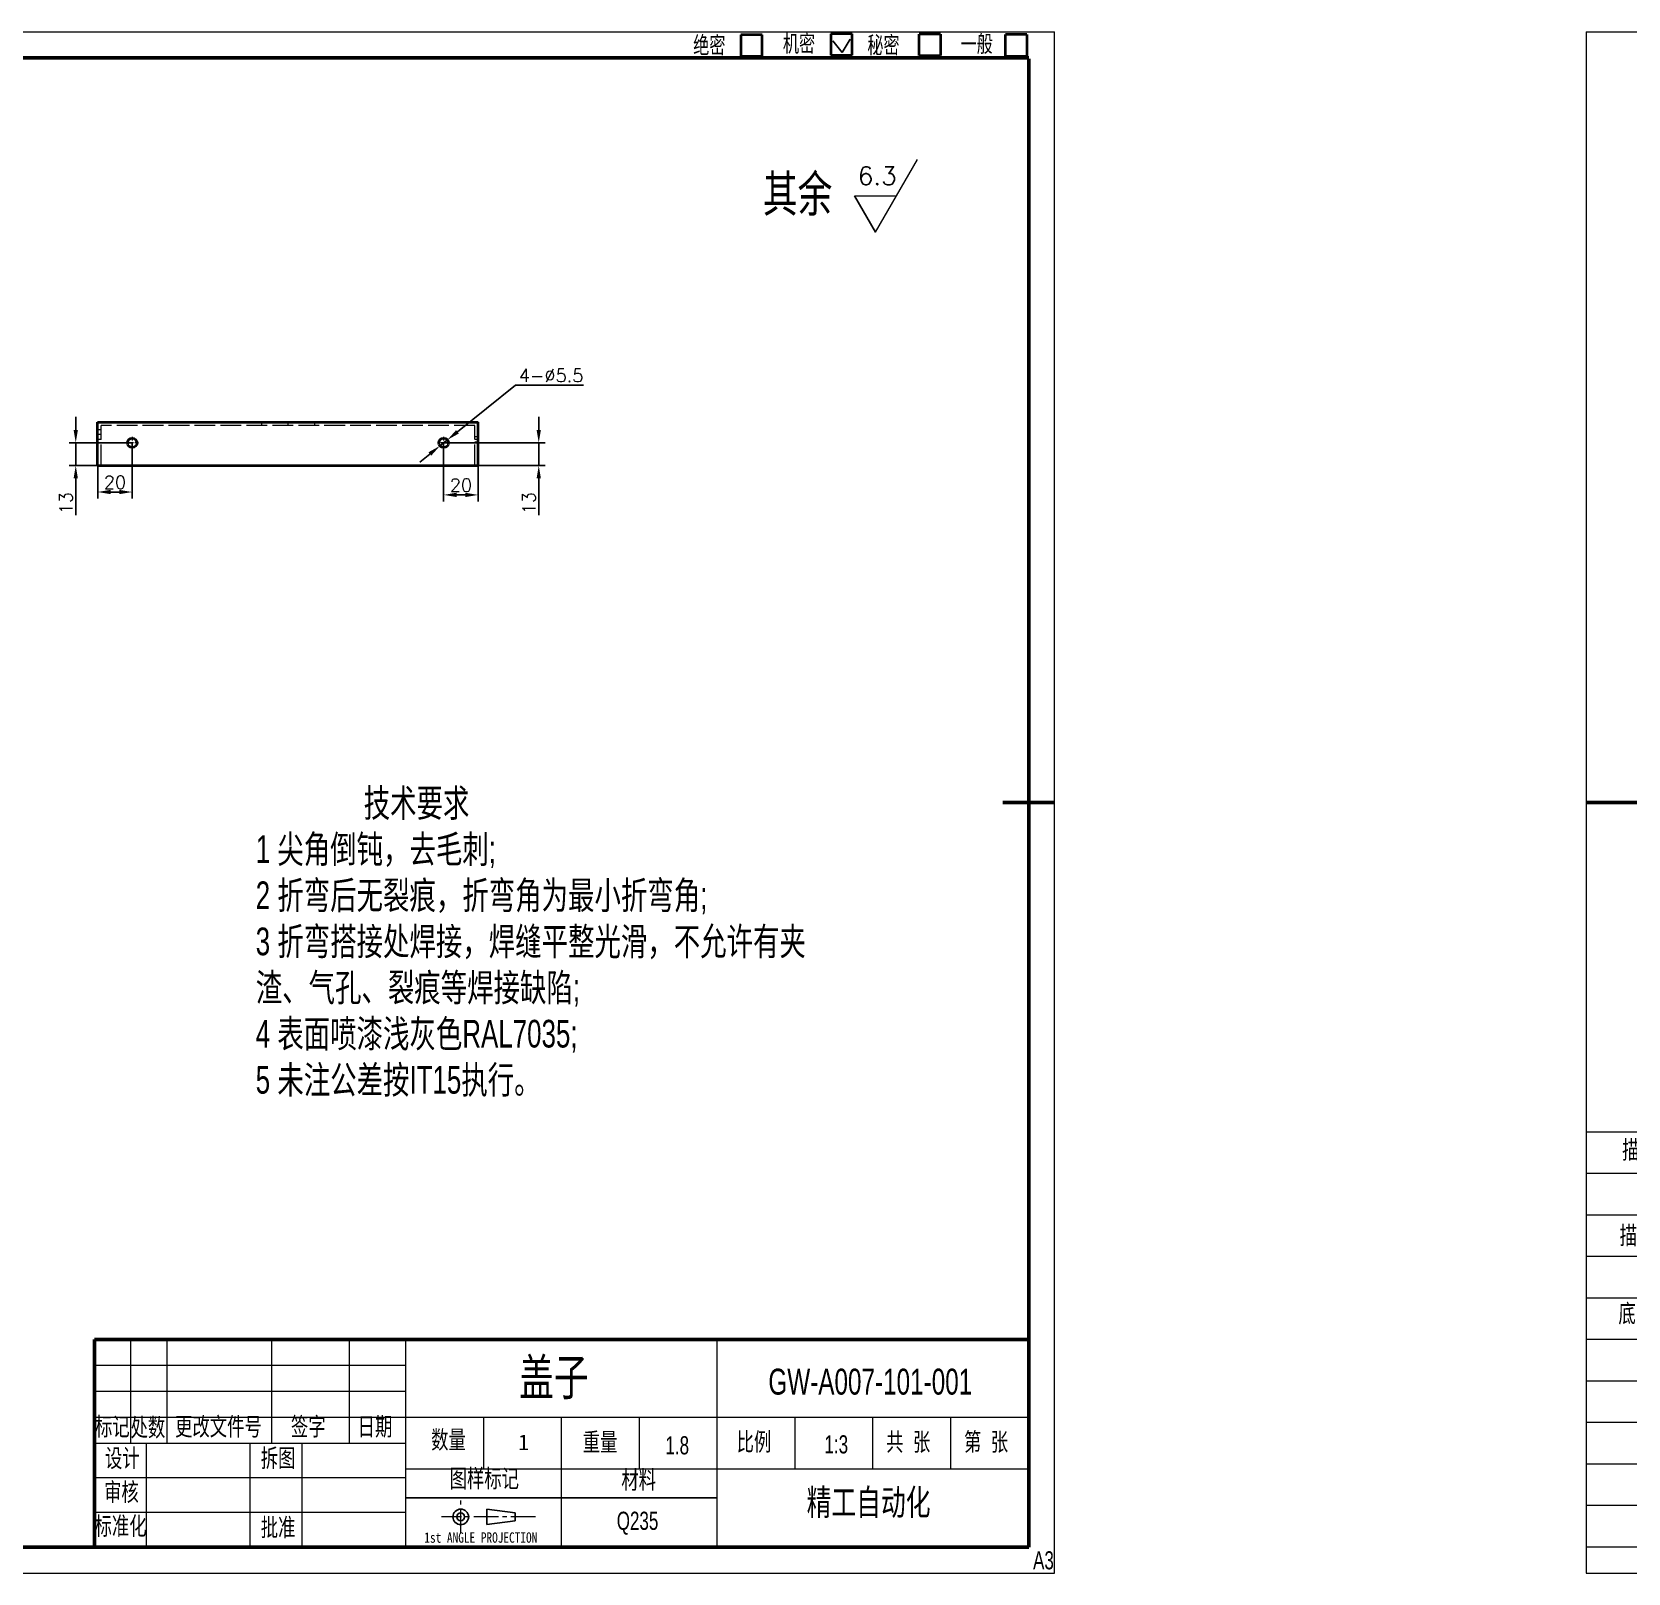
# Model space of a CAD drawing. Header units: millimetres. Extents: x -13336 to 61423, y -27528 to -3175.
# Drawn here: x -12667 to -11744, y -6843 to -5952 of the extents above; entities that cross this region are included whole.
import ezdxf
from ezdxf.enums import TextEntityAlignment as Align

# ---------------------------------------------------------------- set-up
doc = ezdxf.new("R2010")
doc.units = ezdxf.units.MM
for name, pattern in [('CENTER2', [28.575, 19.05, -3.175, 3.175, -3.175]), ('DASHDOT', [18.5, 12, -3, 0.5, -3]), ('DASHED', [15, 12, -3])]:
    doc.linetypes.add(name, pattern=pattern)
for name, color, linetype, lineweight in [('09图框', 4, 'Continuous', 15), ('中心线', 1, 'CENTER2', 15), ('剖面线', 6, 'Continuous', 15), ('图框', 4, 'Continuous', 15), ('文字', 3, 'Continuous', 15), ('细实线', 7, 'Continuous', 15), ('轮廓线', 7, 'Continuous', 50)]:
    doc.layers.add(name, color=color, linetype=linetype, lineweight=lineweight)
doc.layers.add('DIM', color=2, linetype='Continuous')
doc.layers.add('标注', color=3, linetype='Continuous')
doc.styles.add('ACGBTS', font='isocp.shx', dxfattribs={"height": 1, "bigfont": 'gbcbig.shx'})
doc.styles.get("Standard").update_dxf_attribs({"font": 'txt', "bigfont": 'gbcbig.shx'})
doc.styles.add('宋体', font='', dxfattribs={"width": 0.8})
doc.styles.add('汉字 5号', font='FSGB2312.ttf', dxfattribs={"width": 0.7, "height": 5})
doc.styles.add('汉字3.5号', font='FSGB2312.ttf', dxfattribs={"width": 0.7, "height": 3.5})
doc.styles.add('汉字7号', font='', dxfattribs={"width": 0.7, "height": 7})
doc.styles.get('宋体').set_extended_font_data('SimSun')
doc.styles.get('汉字7号').set_extended_font_data('SimSun')
doc.dimstyles.new('1：3', dxfattribs={"dimscale": 3, "dimtxt": 2.5, "dimasz": 2.5, "dimexe": 1.25, "dimexo": 0, "dimtad": 1, "dimdsep": 46, "dimtxsty": 'Standard', "dimcen": 2.5, "dimclrd": 3, "dimclre": 3, "dimclrt": 1, "dimadec": 0, "dimazin": 0, "dimtfac": 1, "dimtmove": 0, "dimatfit": 3, "dimfxl": 0, "dimarcsym": 0})
doc.dimstyles.new('1：3$3', dxfattribs={"dimscale": 3, "dimtxt": 2.5, "dimasz": 2.5, "dimexe": 1.25, "dimexo": 0, "dimtad": 1, "dimtoh": 1, "dimdsep": 46, "dimtxsty": 'Standard', "dimcen": 2.5, "dimclrd": 3, "dimclre": 3, "dimclrt": 1, "dimadec": 0, "dimazin": 0, "dimtfac": 1, "dimtmove": 0, "dimatfit": 3, "dimfxl": 0, "dimarcsym": 0})

# ---------------------------------------------------------------- blocks, each defined once
blk = doc.blocks.new('A3图框')
at = {"layer": '09图框', "linetype": 'ByBlock', "lineweight": 15}
for p, q in [((66985.19, 10662.44), (66985.19, 10365.44)), ((67405.19, 10365.44), (67405.19, 10662.44))]:
    blk.add_line(p, q, dxfattribs=at)
at = {"layer": '09图框', "linetype": 'Continuous', "lineweight": 15}
for p, q in [((66985.19, 10662.44), (67405.19, 10662.44)), ((66985.19, 10365.44), (67405.19, 10365.44))]:
    blk.add_line(p, q, dxfattribs=at)
at = {"layer": 'DIM'}
blk.add_line((67340.19, 10379.94), (67280.19, 10379.94), dxfattribs=at)
at = {"layer": 'DIM', "ltscale": 20}
for p, q in [((67295.75, 10374.78), (67295.75, 10377.78)), ((67301.25, 10377.03), (67295.75, 10377.78)), ((67301.25, 10375.53), (67295.75, 10374.78)), ((67301.25, 10375.53), (67301.25, 10377.03))]:
    blk.add_line(p, q, dxfattribs=at)
for radius in [1.5, 0.75]:
    blk.add_circle((67290.75, 10376.28), radius, dxfattribs=at)
at = {"layer": '中心线', "color": 7, "linetype": 'Continuous', "lineweight": 50}
for p, q in [((67010.19, 10657.44), (67400.19, 10657.44)), ((67010.19, 10645.44), (67070.19, 10645.44)), ((67400.19, 10370.44), (67010.19, 10370.44))]:
    blk.add_line(p, q, dxfattribs=at)
at = {"layer": '中心线', "linetype": 'CENTER2', "lineweight": 18, "ltscale": 0.25}
for p, q in [((67290.75, 10373.11), (67290.75, 10379.44)), ((67305.17, 10376.28), (67287.07, 10376.27))]:
    blk.add_line(p, q, dxfattribs=at)
at = {"layer": '细实线', "color": 2, "linetype": 'Continuous', "lineweight": 15}
for p, q in [((67010.19, 10450.44), (66985.19, 10450.44)), ((67010.19, 10442.44), (66985.19, 10442.44)), ((67010.19, 10434.44), (66985.19, 10434.44)), ((67010.19, 10426.44), (66985.19, 10426.44)), ((67010.19, 10418.44), (66985.19, 10418.44)), ((67010.19, 10410.44), (66985.19, 10410.44)), ((67280.19, 10405.44), (67220.19, 10405.44)), ((67010.19, 10402.44), (66985.19, 10402.44)), ((67280.19, 10400.44), (67220.19, 10400.44)), ((67010.19, 10394.44), (66985.19, 10394.44)), ((67400.19, 10395.44), (67220.19, 10395.44)), ((67280.19, 10390.44), (67220.19, 10390.44)), ((67010.19, 10386.44), (66985.19, 10386.44)), ((67280.19, 10383.78), (67220.19, 10383.78)), ((67400.19, 10385.44), (67280.19, 10385.44)), ((67010.19, 10378.44), (66985.19, 10378.44)), ((67280.19, 10377.11), (67220.19, 10377.11)), ((67010.19, 10370.44), (66985.19, 10370.44))]:
    blk.add_line(p, q, dxfattribs=at)
at = {"layer": '细实线', "color": 2, "linetype": 'ByBlock', "lineweight": 15}
for p, q in [((67227.19, 10390.44), (67227.19, 10410.44)), ((67234.19, 10390.44), (67234.19, 10410.44)), ((67254.33, 10390.44), (67254.33, 10410.44)), ((67269.33, 10390.44), (67269.33, 10410.44)), ((67280.19, 10370.44), (67280.19, 10410.44)), ((67340.19, 10370.44), (67340.19, 10410.44)), ((67295.19, 10385.44), (67295.19, 10395.44)), ((67310.19, 10370.44), (67310.19, 10395.44)), ((67325.19, 10385.44), (67325.19, 10395.44)), ((67355.19, 10385.44), (67355.19, 10395.44)), ((67370.19, 10385.44), (67370.19, 10395.44)), ((67385.19, 10385.44), (67385.19, 10395.44)), ((67230.19, 10370.44), (67230.19, 10390.44)), ((67250.19, 10370.44), (67250.19, 10390.44)), ((67260.19, 10370.44), (67260.19, 10390.44))]:
    blk.add_line(p, q, dxfattribs=at)
at = {"layer": '轮廓线'}
for p, q in [((67195.19, 10662.44), (67195.19, 10652.44)), ((66985.19, 10513.94), (67020.27, 10513.94)), ((67405.19, 10513.94), (67395.19, 10513.94))]:
    blk.add_line(p, q, dxfattribs=at)
at = {"layer": '轮廓线', "color": 7, "linetype": 'ByBlock', "lineweight": 50}
for p, q in [((67010.19, 10370.44), (67010.19, 10657.44)), ((67070.19, 10645.44), (67070.19, 10657.44)), ((67400.19, 10370.44), (67400.19, 10657.27)), ((67220.19, 10370.44), (67220.19, 10410.44))]:
    blk.add_line(p, q, dxfattribs=at)
at = {"layer": '轮廓线', "linetype": 'Continuous', "lineweight": 50}
blk.add_line((67400.19, 10410.44), (67220.19, 10410.44), dxfattribs=at)
at = {"layer": '中心线', "lineweight": 15, "attachment_point": 1}
for s, insert, char_height, width, style in [('{\\C4;描 图}', (66992.13, 10448.77), 3.5, 25, '汉字3.5号'), ('{\\C4;描 校}', (66991.65, 10432.29), 3.5, 25, '汉字3.5号'), ('{\\C4;底图号}', (66991.41, 10417.24), 3.5, 25, '汉字3.5号'), ('{\\C4;标记}', (67220.28, 10395.43), 3.5, 7.1413, '汉字3.5号'), ('{\\C4;处数}', (67227.14, 10395.28), 3.5, 7.1413, '汉字3.5号'), ('{\\C4;更改文件号}', (67235.71, 10395.43), 3.5, 19.9957, '汉字3.5号'), ('{\\C4;签字}', (67258.04, 10395.44), 3.5, 14.8572, '汉字3.5号'), ('{\\C4;日期}', (67270.9, 10395.44), 3.5, 11, '汉字3.5号'), ('{\\C4;重量}', (67314.26, 10392.46), 3.5, 10, '汉字3.5号'), ('{\\C4;比例}', (67343.91, 10392.5), 3.5, 15, '汉字3.5号'), ('{\\C4;共  张}', (67372.73, 10392.5), 3.5, 15, '汉字3.5号'), ('{\\C4;第  张}', (67387.73, 10392.5), 3.5, 15, '汉字3.5号'), ('{\\C4;设计}', (67222.21, 10389.35), 3.5, 19.9958, '汉字3.5号'), ('{\\C4;拆图}', (67252.21, 10389.35), 3.5, 19.9958, '汉字3.5号'), ('{\\C4;审核}', (67222.03, 10382.83), 3.5, 19.9958, '汉字3.5号'), ('{\\C4;图样标记}', (67288.61, 10385.43), 3.5, 20, '汉字3.5号'), ('{\\C4;精工自动化}', (67357.41, 10381.6), 5, 60, '汉字 5号'), ('{\\C4;标准化}', (67220.2, 10376.28), 3.5, 19.9958, '汉字3.5号'), ('{\\C4;批准}', (67252.21, 10376.02), 3.5, 19.9958, '汉字3.5号')]:
    blk.add_mtext(s, dxfattribs=dict(at, insert=insert, char_height=char_height, width=width, style=style))
at = {"layer": '图框', "color": 4, "lineweight": 18, "style": '宋体', "width": 0.8}
blk.add_text('1st ANGLE PROJECTION', height=2, dxfattribs=at).set_placement((67283.74, 10371.29))
at = {"layer": '轮廓线', "lineweight": 15, "char_height": 3.5, "attachment_point": 1, "style": '汉字3.5号'}
for s, insert, width in [('{\\C4;数量}', (67285.05, 10392.91), 10), ('{\\C4;材料}', (67321.7, 10385.17), 30)]:
    blk.add_mtext(s, dxfattribs=dict(at, insert=insert, width=width))
blk = doc.blocks.new('*D101')
at = {"color": 3, "lineweight": -2, "transparency": 16777216}
for p, q in [((-12641.57, -6181.82), (-12641.57, -6174.32)), ((-12608.9, -6189.32), (-12645.32, -6189.32)), ((-12641.57, -6189.32), (-12641.57, -6202.32)), ((-12628.9, -6202.32), (-12645.32, -6202.32)), ((-12641.57, -6209.82), (-12641.57, -6231.07))]:
    blk.add_line(p, q, dxfattribs=at)
at = {"color": 3, "transparency": 16777216}
for points in [[(-12642.82, -6181.82), (-12640.32, -6181.82), (-12641.57, -6189.32)], [(-12642.82, -6209.82), (-12640.32, -6209.82), (-12641.57, -6202.32)]]:
    blk.add_solid(points, dxfattribs=at)
at = {"layer": 'Defpoints', "color": 0, "transparency": 16777216}
for p in [(-12608.9, -6189.32), (-12641.57, -6202.32), (-12628.9, -6202.32)]:
    blk.add_point(p, dxfattribs=at)
at = {"color": 1, "transparency": 16777216, "insert": (-12647.2, -6224.19), "char_height": 7.5, "attachment_point": 5, "rotation": 90}
blk.add_mtext('13', dxfattribs=at)
blk = doc.blocks.new('*D102')
at = {"color": 3, "lineweight": -2, "transparency": 16777216}
for p, q in [((-12608.9, -6189.32), (-12608.9, -6221.47)), ((-12628.9, -6202.32), (-12628.9, -6221.47)), ((-12621.4, -6217.72), (-12616.4, -6217.72))]:
    blk.add_line(p, q, dxfattribs=at)
at = {"color": 3, "transparency": 16777216}
for points in [[(-12621.4, -6216.47), (-12621.4, -6218.97), (-12628.9, -6217.72)], [(-12616.4, -6216.47), (-12616.4, -6218.97), (-12608.9, -6217.72)]]:
    blk.add_solid(points, dxfattribs=at)
at = {"layer": 'Defpoints', "color": 0, "transparency": 16777216}
for p in [(-12608.9, -6189.32), (-12628.9, -6202.32), (-12608.9, -6217.72)]:
    blk.add_point(p, dxfattribs=at)
at = {"color": 1, "transparency": 16777216, "insert": (-12618.9, -6212.09), "char_height": 7.5, "attachment_point": 5}
blk.add_mtext('20', dxfattribs=at)
blk = doc.blocks.new('*D103')
at = {"color": 3, "lineweight": -2, "transparency": 16777216}
for p, q in [((-12428.9, -6189.32), (-12428.9, -6223.14)), ((-12408.9, -6189.32), (-12408.9, -6223.14)), ((-12421.4, -6219.39), (-12416.4, -6219.39))]:
    blk.add_line(p, q, dxfattribs=at)
at = {"color": 3, "transparency": 16777216}
for points in [[(-12421.4, -6218.14), (-12421.4, -6220.64), (-12428.9, -6219.39)], [(-12416.4, -6218.14), (-12416.4, -6220.64), (-12408.9, -6219.39)]]:
    blk.add_solid(points, dxfattribs=at)
at = {"layer": 'Defpoints', "color": 0, "transparency": 16777216}
for p in [(-12428.9, -6189.32), (-12408.9, -6189.32), (-12408.9, -6219.39)]:
    blk.add_point(p, dxfattribs=at)
at = {"color": 1, "transparency": 16777216, "insert": (-12418.9, -6213.76), "char_height": 7.5, "attachment_point": 5}
blk.add_mtext('20', dxfattribs=at)
blk = doc.blocks.new('*D104')
at = {"color": 3, "lineweight": -2, "transparency": 16777216}
for p, q in [((-12373.93, -6181.82), (-12373.93, -6174.32)), ((-12428.9, -6189.32), (-12370.18, -6189.32)), ((-12373.93, -6189.32), (-12373.93, -6202.32)), ((-12428.9, -6202.32), (-12370.18, -6202.32)), ((-12373.93, -6209.82), (-12373.93, -6231.07))]:
    blk.add_line(p, q, dxfattribs=at)
at = {"color": 3, "transparency": 16777216}
for points in [[(-12375.18, -6181.82), (-12372.68, -6181.82), (-12373.93, -6189.32)], [(-12375.18, -6209.82), (-12372.68, -6209.82), (-12373.93, -6202.32)]]:
    blk.add_solid(points, dxfattribs=at)
at = {"layer": 'Defpoints', "color": 0, "transparency": 16777216}
for p in [(-12428.9, -6189.32), (-12428.9, -6202.32), (-12373.93, -6202.32)]:
    blk.add_point(p, dxfattribs=at)
at = {"color": 1, "transparency": 16777216, "insert": (-12379.56, -6224.19), "char_height": 7.5, "attachment_point": 5, "rotation": 90}
blk.add_mtext('13', dxfattribs=at)
blk = doc.blocks.new('*D105')
at = {"color": 3, "lineweight": -2, "transparency": 16777216}
for p, q in [((-12387.38, -6155.97), (-12420.91, -6182.9)), ((-12348.01, -6155.97), (-12387.38, -6155.97)), ((-12431.05, -6191.04), (-12426.76, -6187.6)), ((-12436.9, -6195.74), (-12442.74, -6200.44))]:
    blk.add_line(p, q, dxfattribs=at)
at = {"color": 3, "transparency": 16777216}
for points in [[(-12421.7, -6181.93), (-12420.13, -6183.88), (-12426.76, -6187.6)], [(-12437.68, -6194.76), (-12436.11, -6196.71), (-12431.05, -6191.04)]]:
    blk.add_solid(points, dxfattribs=at)
at = {"layer": 'Defpoints', "color": 0, "transparency": 16777216}
for p in [(-12431.05, -6191.04), (-12426.76, -6187.6)]:
    blk.add_point(p, dxfattribs=at)
at = {"color": 1, "transparency": 16777216, "insert": (-12366.76, -6150.34), "char_height": 7.5, "attachment_point": 5}
blk.add_mtext('4-%%c5.5', dxfattribs=at)

msp = doc.modelspace()

# ---------------------------------------------------------------- linework, layer by layer
at = {"color": 7, "lineweight": 35, "ltscale": 0.1}
for p, q in [((-12244.777, -5953.431), (-12257.149, -5953.431)), ((-12257.149, -5953.431), (-12257.149, -5965.803)), ((-12244.777, -5965.803), (-12244.777, -5953.431)), ((-12192.686, -5952.788), (-12205.059, -5952.788)), ((-12205.059, -5952.788), (-12205.059, -5965.161)), ((-12192.686, -5965.161), (-12192.686, -5952.788)), ((-12153.976, -5965.388), (-12153.976, -5953.016)), ((-12141.604, -5953.016), (-12153.976, -5953.016)), ((-12141.604, -5953.016), (-12141.604, -5965.388)), ((-12104.141, -5965.678), (-12104.141, -5953.306)), ((-12091.769, -5953.306), (-12104.141, -5953.306)), ((-12091.769, -5953.306), (-12091.769, -5965.678)), ((-12257.149, -5965.803), (-12244.777, -5965.803)), ((-12205.059, -5965.161), (-12192.686, -5965.161)), ((-12153.976, -5965.388), (-12141.604, -5965.388)), ((-12104.141, -5965.678), (-12091.769, -5965.678))]:
    msp.add_line(p, q, dxfattribs=at)
at = {"color": 3}
for p, q in [((-12203.929, -5956.929), (-12198.466, -5963.573)), ((-12198.466, -5963.573), (-12194.004, -5955.928))]:
    msp.add_line(p, q, dxfattribs=at)
at = {"color": 171, "lineweight": 35}
for p, q in [((-12628.904, -6177.32), (-12408.904, -6177.32)), ((-12628.904, -6202.32), (-12628.904, -6177.32)), ((-12408.904, -6202.32), (-12408.904, -6177.32)), ((-12628.904, -6202.32), (-12408.904, -6202.32))]:
    msp.add_line(p, q, dxfattribs=at)
at = {"color": 7, "linetype": 'DASHED', "lineweight": 13, "ltscale": 0.05}
for p, q in [((-12628.904, -6181.57), (-12626.904, -6181.57)), ((-12628.904, -6181.57), (-12626.904, -6181.57)), ((-12628.904, -6181.57), (-12626.904, -6181.57)), ((-12628.904, -6181.57), (-12626.904, -6181.57)), ((-12534.154, -6177.32), (-12534.154, -6179.32)), ((-12534.154, -6177.32), (-12534.154, -6179.32)), ((-12503.654, -6177.32), (-12503.654, -6179.32)), ((-12503.654, -6177.32), (-12503.654, -6179.32)), ((-12628.904, -6187.07), (-12626.904, -6187.07)), ((-12628.904, -6187.07), (-12626.904, -6187.07)), ((-12628.904, -6187.07), (-12626.904, -6187.07)), ((-12628.904, -6187.07), (-12626.904, -6187.07)), ((-12408.904, -6185.72), (-12410.904, -6185.72)), ((-12408.904, -6185.72), (-12410.904, -6185.72)), ((-12408.904, -6185.72), (-12410.904, -6185.72)), ((-12408.904, -6185.72), (-12410.904, -6185.72)), ((-12408.904, -6188.92), (-12410.904, -6188.92)), ((-12408.904, -6188.92), (-12410.904, -6188.92)), ((-12408.904, -6188.92), (-12410.904, -6188.92)), ((-12408.904, -6188.92), (-12410.904, -6188.92))]:
    msp.add_line(p, q, dxfattribs=at)
at = {"color": 2, "linetype": 'DASHED', "lineweight": 13}
for p, q in [((-12626.904, -6202.32), (-12626.904, -6179.32)), ((-12410.904, -6179.32), (-12626.904, -6179.32)), ((-12410.904, -6202.32), (-12410.904, -6179.32))]:
    msp.add_line(p, q, dxfattribs=at)
at = {"color": 1, "linetype": 'DASHDOT', "lineweight": 13, "ltscale": 0.060016}
for p, q in [((-12518.904, -6177.12), (-12518.904, -6179.52)), ((-12408.704, -6187.32), (-12411.105, -6187.32))]:
    msp.add_line(p, q, dxfattribs=at)
at = {"color": 1, "linetype": 'DASHDOT', "lineweight": 13, "ltscale": 0.060004}
msp.add_line((-12629.105, -6184.32), (-12626.704, -6184.32), dxfattribs=at)
at = {"color": 1, "linetype": 'DASHDOT', "lineweight": 13, "ltscale": 0.178754}
msp.add_line((-12605.329, -6189.32), (-12612.48, -6189.32), dxfattribs=at)
at = {"color": 1, "linetype": 'DASHDOT', "lineweight": 13, "ltscale": 0.178748}
for p, q in [((-12608.904, -6185.745), (-12608.904, -6192.895)), ((-12425.33, -6189.32), (-12432.479, -6189.32)), ((-12428.904, -6185.745), (-12428.904, -6192.895))]:
    msp.add_line(p, q, dxfattribs=at)
at = {"color": 171, "lineweight": 35}
for centre in [(-12608.904, -6189.32), (-12428.904, -6189.32)]:
    msp.add_circle(centre, 2.75, dxfattribs=at)
at = {"layer": '文字', "color": 2}
for p, q in [((-12179.226, -6067.443), (-12154.977, -6025.443)), ((-12191.35, -6046.443), (-12179.226, -6067.443)), ((-12191.35, -6046.443), (-12167.102, -6046.443)), ((-12179.226, -6067.443), (-12191.35, -6046.443))]:
    msp.add_line(p, q, dxfattribs=at)

# ---------------------------------------------------------------- block references
at = {"xscale": 3, "yscale": 3, "zscale": 3}
for p in [(-214291.287, -37939.046), (-212724.047, -37939.046)]:
    msp.add_blockref('A3图框', p, dxfattribs=at)

# ---------------------------------------------------------------- texts
at = {"color": 2}
msp.add_text('6.3', height=10.5, dxfattribs=at).set_placement((-12189.493, -6040.163))
at = {"color": 1, "insert": (-12385.759, -6762.546), "char_height": 9.1, "width": 40.91783, "attachment_point": 1, "style": 'ACGBTS'}
msp.add_mtext('{\\fNSimSun|b0|i0|c134|p49;\\C3;1}', dxfattribs=at)
at = {"layer": '中心线', "color": 4, "style": '汉字7号', "width": 0.7}
for s, p in [('绝密', (-12275.333, -5959.052)), ('机密', (-12223.478, -5958.165)), ('秘密', (-12174.652, -5959.017)), ('一般', (-12120.796, -5958.402))]:
    msp.add_text(s, height=9.782, dxfattribs=at).set_placement(p, align=Align.MIDDLE)
at = {"layer": '中心线', "color": 4, "lineweight": 15, "insert": (-12365.203, -6730.58), "char_height": 21, "width": 136.09054, "attachment_point": 5, "style": '汉字7号'}
msp.add_mtext('{\\fFangSong_GB2312|b0|i0|c134|p49;盖子}', dxfattribs=at)
at = {"layer": '中心线', "color": 0, "lineweight": 15, "insert": (-12182.275, -6732.154), "char_height": 15, "width": 208.92242, "attachment_point": 5, "style": '汉字 5号'}
msp.add_mtext('{\\C4;GW-A007-101-001}', dxfattribs=at)
at = {"layer": '中心线', "lineweight": 15, "style": '汉字3.5号'}
for s, insert, char_height, width, attachment_point in [('{\\C4;1:3}', (-12208.756, -6763.046), 10.4995, 44.99791, 1), ('{\\C4;1.8}', (-12293.858, -6768.93), 10.5, 93.91712, 5), ('{\\C4;Q235}', (-12316.821, -6813.93), 10.5, 93.91712, 5), ('{\\C4;A3}', (-12088.18, -6830.068), 10.5, 93.91712, 1)]:
    msp.add_mtext(s, dxfattribs=dict(at, insert=insert, char_height=char_height, width=width, attachment_point=attachment_point))
at = {"layer": '剖面线', "color": 2, "insert": (-12244.325, -6034.722), "char_height": 21, "width": 170.1, "attachment_point": 1, "style": '汉字3.5号'}
msp.add_mtext('其余', dxfattribs=at)
at = {"layer": '标注', "insert": (-12537.542, -6389.515), "char_height": 16, "width": 324.35803, "attachment_point": 1, "style": '汉字3.5号'}
msp.add_mtext('{\\C2;               技术要求\\P1 尖角倒钝，去毛刺;\\P2 折弯后无裂痕，折弯角为最小折弯角;\\P3 折弯搭接处焊接，焊缝平整光滑，不允许有夹渣、气孔、裂痕等焊接缺陷;\\P4 表面喷漆浅灰色RAL7035;\\P5 未注公差按IT15执行。}', dxfattribs=at)

# ---------------------------------------------------------------- dimensions: what is measured, and where the dimension line sits
at = {"color": 3}
dim = msp.add_diameter_dim_2p(p1=(-12431.048, -6191.042), p2=(-12426.761, -6187.598), dimstyle='1：3$3', override={"dimpost": '4-%%c<>'}, dxfattribs=at)
dim.commit()
dim.dimension.update_dxf_attribs({"geometry": '*D105', "text_midpoint": (-12366.76, -6155.969), "dimtype": 163})
for base, p1, p2, picture, middle in [((-12641.574, -6202.32), (-12608.904, -6189.32), (-12628.904, -6202.32), '*D101', (-12647.199, -6224.195)), ((-12373.931, -6202.32), (-12428.904, -6189.32), (-12428.904, -6202.32), '*D104', (-12379.556, -6224.195))]:
    dim = msp.add_linear_dim(base=base, p1=p1, p2=p2, angle=90, dimstyle='1：3', dxfattribs=at)
    dim.commit()
    dim.dimension.update_dxf_attribs({"geometry": picture, "text_midpoint": middle})
for base, p1, p2, picture, middle in [((-12608.904, -6217.717), (-12628.904, -6202.32), (-12608.904, -6189.32), '*D102', (-12618.904, -6212.092)), ((-12408.904, -6219.387), (-12428.904, -6189.32), (-12408.904, -6189.32), '*D103', (-12418.904, -6213.762))]:
    dim = msp.add_linear_dim(base=base, p1=p1, p2=p2, dimstyle='1：3', dxfattribs=at)
    dim.commit()
    dim.dimension.update_dxf_attribs({"geometry": picture, "text_midpoint": middle})

doc.saveas('drawing.dxf')
